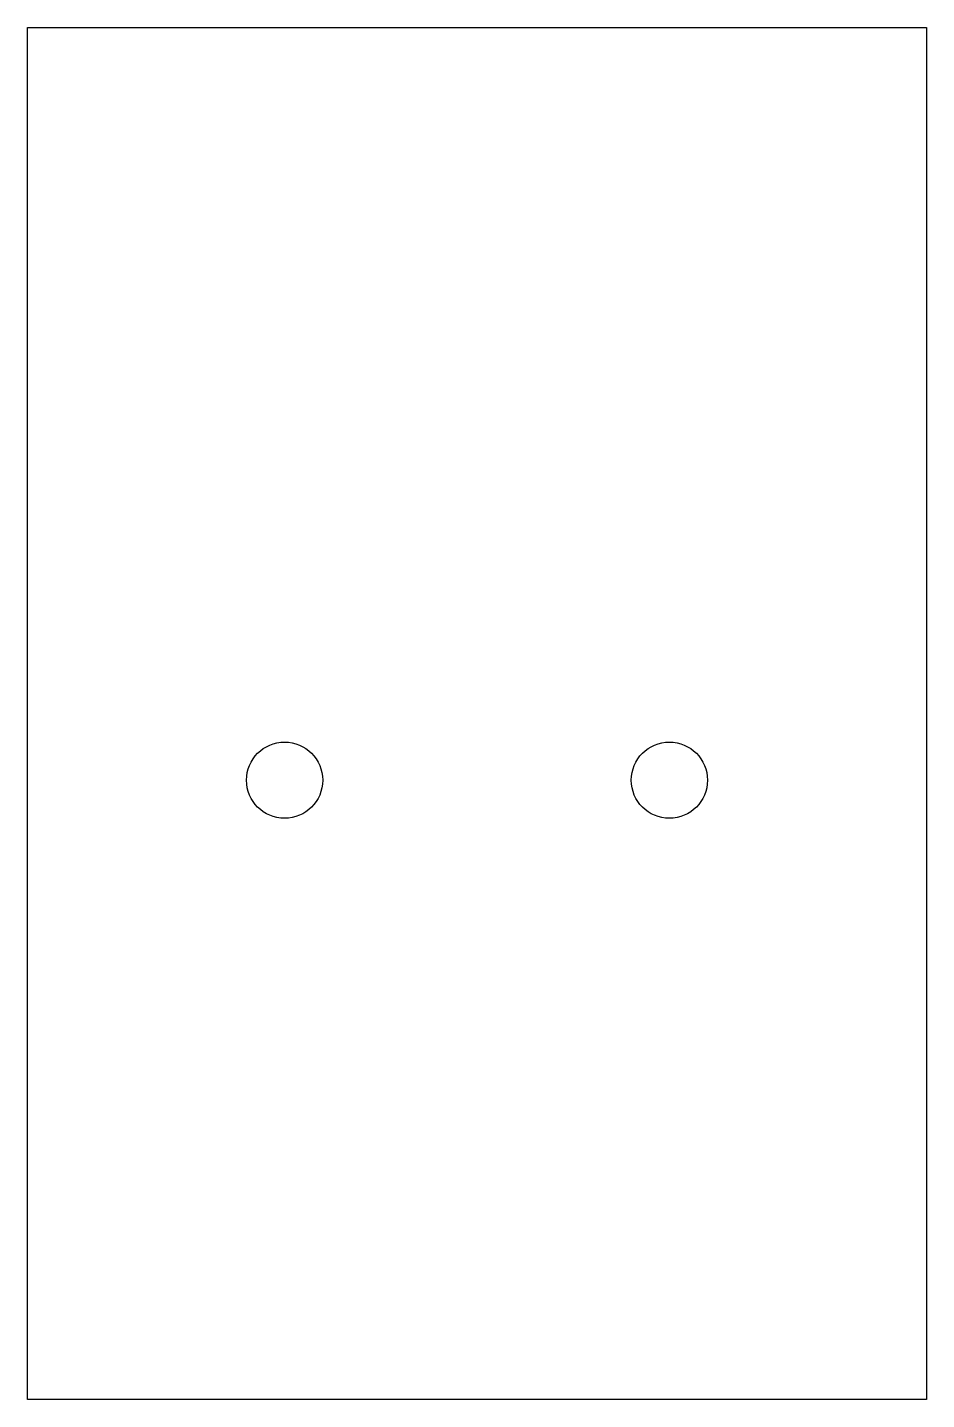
# Model space of a CAD drawing. Header units: millimetres. Extents: x 111.5 to 158.7, y 80.1 to 152.1.
import ezdxf

# ---------------------------------------------------------------- set-up
doc = ezdxf.new("R2010")
doc.units = ezdxf.units.MM
doc.layers.add('DV3_0', color=7, linetype='Continuous')

msp = doc.modelspace()

# ---------------------------------------------------------------- linework, layer by layer
at = {"layer": 'DV3_0', "color": 7, "linetype": 'Continuous'}
for p, q in [((111.49, 80.13), (111.49, 152.13)), ((111.49, 152.13), (158.69, 152.13)), ((158.69, 152.13), (158.69, 80.13)), ((158.69, 80.13), (111.49, 80.13))]:
    msp.add_line(p, q, dxfattribs=at)
for centre in [(124.99, 112.63), (145.19, 112.63)]:
    msp.add_circle(centre, 2, dxfattribs=at)

doc.saveas('drawing.dxf')
